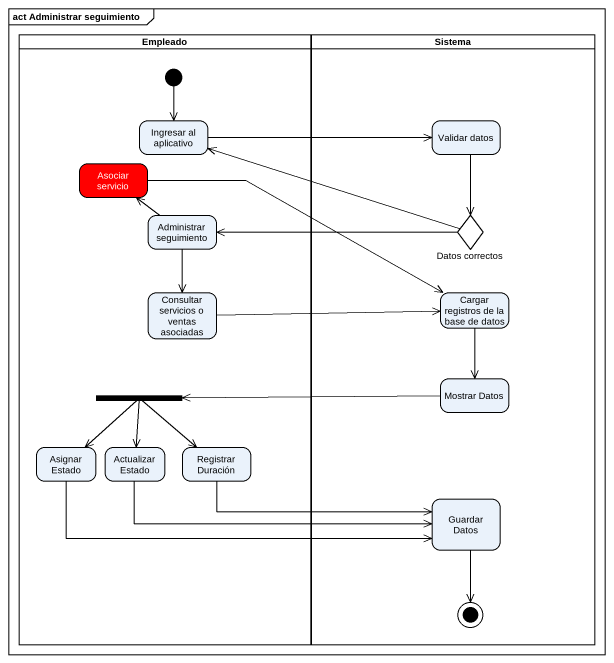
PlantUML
@startuml
mainframe act Administrar seguimiento
hide empty description
state Empleado <<partition>> {
  state "Ingresar al aplicativo" as Ingresar_al_aplicativo
  state "Asociar servicio" as Asociar_servicio #FF0000
  state "Administrar seguimiento" as Administrar_seguimiento
  state "Consultar servicios o ventas asociadas" as Consultar_servicios_o
  state fork1 <<fork>>
  state "Asignar Estado" as Asignar_Estado
  state "Actualizar Estado" as Actualizar_Estado
  state "Registrar Duración" as Registrar_Duración
  [*] --> Ingresar_al_aplicativo
}
state Sistema <<partition>> {
  state "Validar datos" as Validar_datos
  state "Datos correctos" as Datos_correctos <<choice>>
  state "Cargar registros de la base de datos" as Cargar_registros_de_la_base
  state "Mostrar Datos" as Mostrar_Datos
  state "Guardar Datos" as Guardar_Datos
  Guardar_Datos --> [*]
}
Ingresar_al_aplicativo -right-> Validar_datos
Validar_datos --> Datos_correctos
Asociar_servicio -right-> Cargar_registros_de_la_base
Administrar_seguimiento -up-> Asociar_servicio
Administrar_seguimiento --> Consultar_servicios_o
Datos_correctos -left-> Ingresar_al_aplicativo
Datos_correctos -left-> Administrar_seguimiento
Consultar_servicios_o -right-> Cargar_registros_de_la_base
Cargar_registros_de_la_base --> Mostrar_Datos
fork1 --> Asignar_Estado
fork1 --> Actualizar_Estado
fork1 --> Registrar_Duración
Mostrar_Datos -left-> fork1
Asignar_Estado -right-> Guardar_Datos
Actualizar_Estado -right-> Guardar_Datos
Registrar_Duración -right-> Guardar_Datos
@enduml
